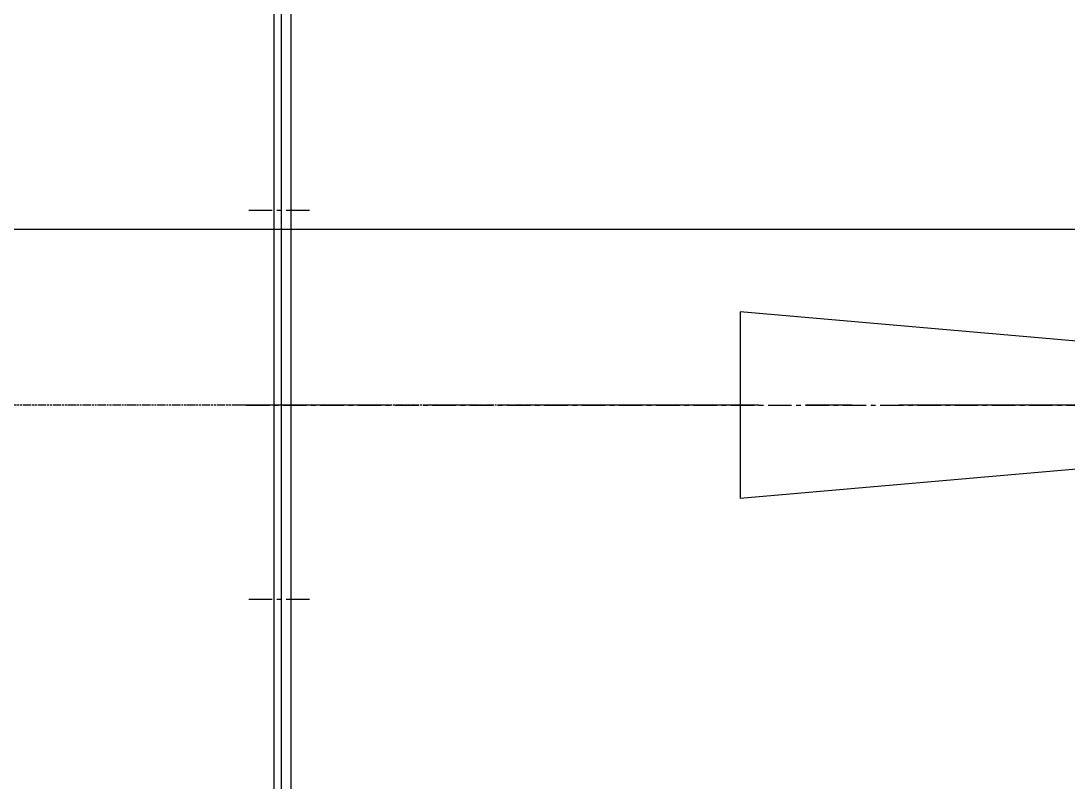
# Model space of a CAD drawing. Header units: millimetres. Extents: x -379292 to 1221486, y 92049 to 447512.
# Drawn here: x 409699 to 410260, y 273682 to 274090 of the extents above; entities that cross this region are included whole.
import ezdxf

# ---------------------------------------------------------------- set-up
doc = ezdxf.new("R2010")
doc.units = ezdxf.units.MM
doc.linetypes.add('CENTER', pattern=[2, 1.25, -0.25, 0.25, -0.25])
doc.linetypes.add('PHANTOM', pattern=[0.8, 0.45, -0.05, 0.1, -0.05, 0.1, -0.05])
for name, color, linetype, lineweight in [('-M-YNGN-ZON2', 4, 'SP', 30), ('_Systemair', 3, 'Continuous', 30), ('_Systemair Ventilation Equipments', 7, 'Continuous', 30)]:
    doc.layers.add(name, color=color, linetype=linetype, lineweight=lineweight)
doc.styles.add('CIZGI', font='tahoma.ttf', dxfattribs={"width": 0.8, "oblique": 20})
doc.linetypes.add('SP', pattern='A,2,-0.1,["SP",CIZGI,S=0.14,R=0.2,X=0,Y=-0.07],-0.255', length=2.355)

# ---------------------------------------------------------------- blocks, each defined once
blk = doc.blocks.new('AXC 1000 L')
at = {"layer": '_Systemair Ventilation Equipments'}
for p, q in [((10072.364, 3625.006), (10072.364, 3735.506)), ((10072.764, 3735.506), (10072.764, 3625.006))]:
    blk.add_line(p, q, dxfattribs=at)
at = {"layer": '_Systemair Ventilation Equipments', "color": 9, "linetype": 'Continuous'}
blk.add_line((10071.864, 3726.864), (10071.864, 3629.806), dxfattribs=at)
at = {"layer": '_Systemair Ventilation Equipments', "color": 2, "linetype": 'CENTER'}
for p, q in [((10070.864, 3690.693), (10074.264, 3690.693)), ((10074.264, 3680.256), (9986.264, 3680.256)), ((10070.864, 3669.819), (10074.264, 3669.819))]:
    blk.add_line(p, q, dxfattribs=at)
at = {"layer": '_Systemair Ventilation Equipments', "color": 7, "linetype": 'Continuous'}
for p, q in [((10025.264, 3683.287), (10047.764, 3685.256)), ((10047.764, 3685.256), (10047.764, 3675.256)), ((10047.764, 3675.256), (10025.264, 3677.224))]:
    blk.add_line(p, q, dxfattribs=at)
at = {"layer": '_Systemair Ventilation Equipments', "color": 2, "linetype": 'CENTER', "ltscale": 10}
blk.add_line((9986.764, 3680.256), (10074.764, 3680.256), dxfattribs=at)
blk = doc.blocks.new('RSA 1000')
at = {"layer": '_Systemair Ventilation Equipments'}
blk.add_line((9623.068, 3740.256), (9623.068, 3620.256), dxfattribs=at)
at = {"layer": '_Systemair Ventilation Equipments', "color": 3, "linetype": 'PHANTOM'}
blk.add_line((9601.684, 3680.256), (9738.086, 3680.256), dxfattribs=at)
blk = doc.blocks.new('wdsdfgf')
at = {"layer": '_Systemair Ventilation Equipments', "xscale": 10, "yscale": 10, "zscale": 10}
for name, p in [('AXC 1000 L', (-1170.87, -21481.39)), ('RSA 1000', (3326.09, -21481.39))]:
    blk.add_blockref(name, p, dxfattribs=at)
blk = doc.blocks.new('OtoParkBodrumKatMimari')
at = {"layer": '_Systemair', "color": 7, "xscale": -1}
blk.add_blockref('wdsdfgf', (228263.66, 157744.35), dxfattribs=at)
blk = doc.blocks.new('A$C69E5DB5D')
at = {"layer": '-M-YNGN-ZON2', "ltscale": 500}
blk.add_line((-925.058, 2925.893), (-1244.108, 2925.893), dxfattribs=at)

msp = doc.modelspace()

# ---------------------------------------------------------------- block references
at = {"color": 8}
msp.add_blockref('OtoParkBodrumKatMimari', (281127.61, 100818.76), dxfattribs=at)

# ---------------------------------------------------------------- next in the draw order: block references
at = {"layer": '-M-YNGN-ZON2', "ltscale": 25, "xscale": 10, "yscale": 10, "zscale": 10}
msp.add_blockref('A$C69E5DB5D', (419836.57, 244719.52), dxfattribs=at)

doc.saveas('drawing.dxf')
